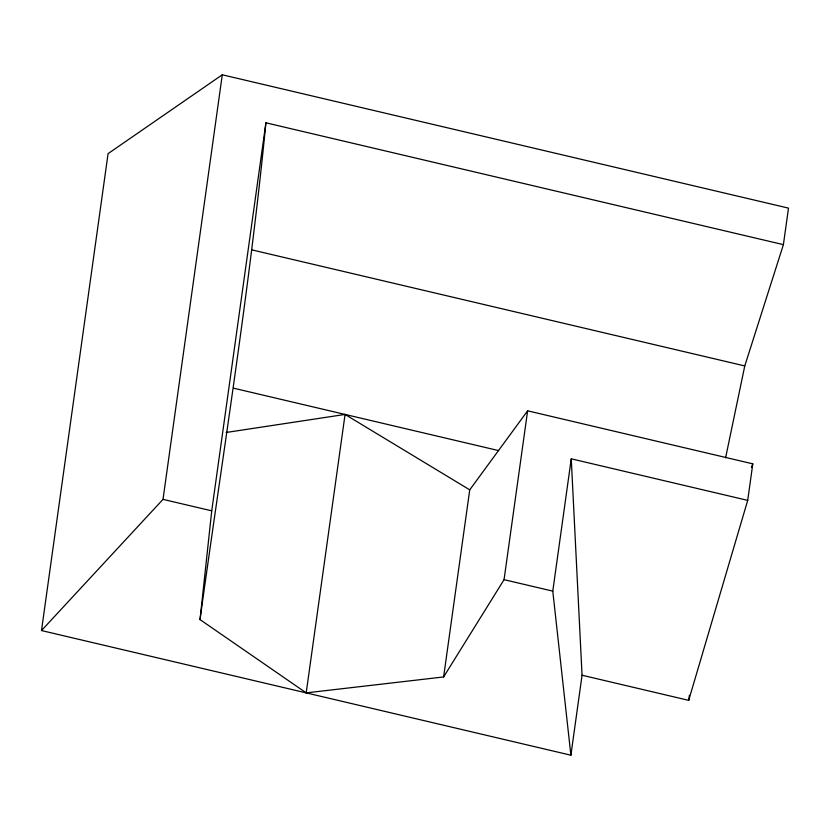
<?xml version="1.0" encoding="UTF-8"?>
<svg xmlns="http://www.w3.org/2000/svg" width="830" height="830" viewBox="0 0 830 830"><rect width="100%" height="100%" fill="white"/><g stroke="black" fill="none" stroke-linecap="round" stroke-linejoin="round"><path stroke-width="1.25" d="M747.706 500.376L571.248 458.824L582.058 675.236L688.692 700.354L747.706 500.376L752.8 463.846L527.621 410.819L504.059 579.662L443.614 676.948L306.197 692.874L200.02 619.595L211.733 510.834L265.901 122.799L783.396 244.653L744.769 365.937L725.596 457.818M200.02 619.595C222.782 454.083 249.685 289.162 265.901 122.799M582.058 675.236L570.895 755.207L41.5 630.551L108.076 153.633L222.284 74.793L788.5 208.123L783.396 244.653M41.5 630.551L163.012 499.37L222.284 74.793M306.197 692.874L345.062 414.44L226.134 432.482M443.614 676.948L469.739 489.845L527.621 410.819M570.895 755.207L552.78 591.136L571.248 458.824M688.692 700.354L689.408 695.229M751.389 467.425L752.8 463.846M251.635 249.82L744.769 365.937M233.811 388.243L498.633 450.597M163.012 499.37L211.733 510.834M504.059 579.662L552.78 591.136M345.062 414.44L469.739 489.845"/></g></svg>
